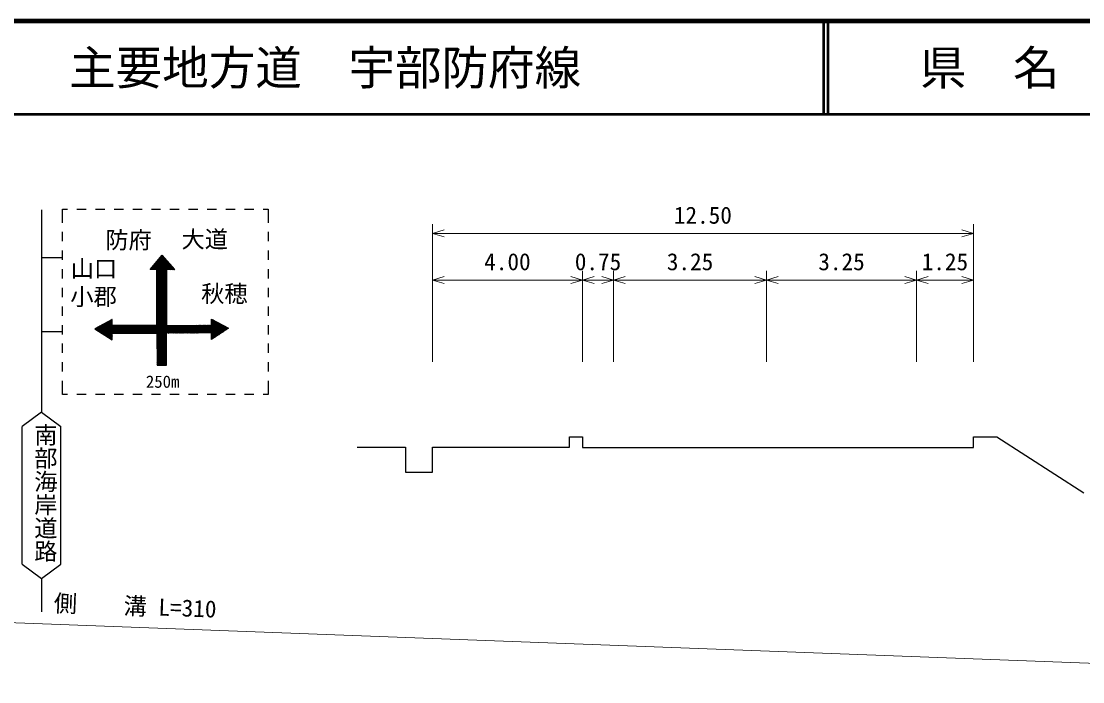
# Model space of a CAD drawing. Units: millimetres, scale not verified. Extents: x 40000 to 680000, y 20000 to 380000.
# Drawn here: x 211592 to 325617, y 309013 to 380000 of the extents above; entities that cross this region are included whole.
import ezdxf
from ezdxf.enums import TextEntityAlignment as Align

# ---------------------------------------------------------------- set-up
doc = ezdxf.new("R2010")
doc.units = ezdxf.units.MM
doc.header["$LTSCALE"] = 1000
for name, color, linetype, lineweight in [('M-BGD', 7, 'Continuous', 25), ('M-STR-HTXT', 7, 'Continuous', 13), ('M-STR-STRC', 7, 'Continuous', 25), ('M-TTL', 2, 'Continuous', 140), ('M-TTL-LINE', 7, 'Continuous', 50)]:
    doc.layers.add(name, color=color, linetype=linetype, lineweight=lineweight)
doc.layers.add('M-TTL-TXT', color=7, linetype='Continuous')
doc.styles.add('@ＭＳ ゴシック', font='')
doc.styles.add('ＭＳ ゴシック', font='')
doc.styles.get('@ＭＳ ゴシック').set_extended_font_data('@MS Gothic')
doc.styles.get('ＭＳ ゴシック').set_extended_font_data('MS Gothic')

msp = doc.modelspace()

# ---------------------------------------------------------------- linework, layer by layer
at = {"layer": 'M-BGD'}
msp.add_lwpolyline([(247691, 334238), (252885, 334238), (252885, 331535), (255763, 331535), (255763, 334238), (270468, 334238), (270468, 335326), (271872, 335326), (271872, 334203), (313863, 334203), (313863, 335343), (316390, 335343), (325725, 329307)], dxfattribs=at)
at = {"layer": 'M-STR-HTXT'}
for p, q in [((255763, 343396), (255763, 358189)), ((313863, 343396), (313863, 358189)), ((255763, 357189), (257013, 357564)), ((255763, 357189), (313863, 357189)), ((255763, 357189), (257013, 356814)), ((313863, 357189), (312613, 357564)), ((313863, 357189), (312613, 356814)), ((255763, 352189), (257013, 352564)), ((271872, 352189), (270622, 352564)), ((271872, 343396), (271872, 353189)), ((271872, 352189), (273122, 352564)), ((275223, 352189), (273973, 352564)), ((275223, 343396), (275223, 353189)), ((275223, 352189), (276473, 352564)), ((291648, 352189), (290398, 352564)), ((291648, 343396), (291648, 353189)), ((291648, 352189), (292898, 352564)), ((307756, 352189), (306506, 352564)), ((307756, 343396), (307756, 353189)), ((307756, 352189), (309006, 352564)), ((313863, 352189), (312613, 352564)), ((255763, 352189), (271872, 352189)), ((255763, 352189), (257013, 351814)), ((271872, 352189), (270622, 351814)), ((271872, 352189), (275223, 352189)), ((271872, 352189), (273122, 351814)), ((275223, 352189), (273973, 351814)), ((275223, 352189), (291648, 352189)), ((275223, 352189), (276473, 351814)), ((291648, 352189), (290398, 351814)), ((291648, 352189), (307756, 352189)), ((291648, 352189), (292898, 351814)), ((307756, 352189), (306506, 351814)), ((307756, 352189), (313863, 352189)), ((307756, 352189), (309006, 351814)), ((313863, 352189), (312613, 351814)), ((379277, 309013), (69217, 320705))]:
    msp.add_line(p, q, dxfattribs=at)
at = {"layer": 'M-STR-STRC'}
for p, q in [((213764, 359736), (213764, 337987)), ((216038, 359812), (216569, 359812)), ((216038, 358349), (216038, 359812)), ((217569, 359812), (218569, 359812)), ((219569, 359812), (220569, 359812)), ((221569, 359812), (222569, 359812)), ((223569, 359812), (224569, 359812)), ((225569, 359812), (226569, 359812)), ((227569, 359812), (228569, 359812)), ((229569, 359812), (230569, 359812)), ((231569, 359812), (232569, 359812)), ((233569, 359812), (234569, 359812)), ((235569, 359812), (236569, 359812)), ((237569, 359812), (238099, 359812)), ((238099, 359812), (238099, 358349)), ((216038, 356349), (216038, 357349)), ((238099, 357349), (238099, 356349)), ((213764, 354621), (216038, 354621)), ((216038, 354349), (216038, 355349)), ((225571, 353437), (226854, 354710)), ((225571, 353301), (226919, 354637)), ((226194, 354191), (226790, 354783)), ((227911, 353301), (226573, 354651)), ((228048, 353301), (226635, 354726)), ((227400, 354092), (226697, 354801)), ((238099, 355349), (238099, 354349)), ((225867, 353301), (225644, 353526)), ((226004, 353301), (225706, 353601)), ((225709, 353301), (226983, 354565)), ((226140, 353301), (225768, 353676)), ((227206, 352364), (225830, 353751)), ((225846, 353301), (227047, 354492)), ((227206, 352501), (225892, 353826)), ((227206, 352639), (225954, 353901)), ((225984, 353301), (227111, 354419)), ((227206, 352776), (226016, 353976)), ((227205, 352914), (226078, 354051)), ((226121, 353301), (227175, 354347)), ((227205, 353051), (226140, 354126)), ((226166, 353209), (227239, 354274)), ((226166, 353073), (227304, 354201)), ((226166, 352937), (227368, 354129)), ((226166, 352801), (227432, 354056)), ((226166, 352665), (227496, 353983)), ((226167, 352529), (227560, 353911)), ((226167, 352393), (227624, 353838)), ((227205, 353189), (226202, 354201)), ((227230, 353301), (226264, 354276)), ((227366, 353301), (226326, 354351)), ((227503, 353301), (226388, 354426)), ((227639, 353301), (226450, 354501)), ((227775, 353301), (226512, 354576)), ((227221, 353301), (227689, 353765)), ((227358, 353301), (227753, 353693)), ((227496, 353301), (227817, 353620)), ((227633, 353301), (227881, 353547)), ((216038, 352349), (216038, 353349)), ((225595, 353301), (225521, 353376)), ((225731, 353301), (225583, 353451)), ((227206, 352226), (226166, 353275)), ((227206, 352089), (226166, 353138)), ((227206, 351951), (226166, 353000)), ((227206, 351814), (226166, 352863)), ((227206, 351676), (226166, 352725)), ((227206, 351539), (226166, 352588)), ((226167, 352257), (227205, 353286)), ((226167, 352120), (227205, 353150)), ((226167, 351984), (227205, 353014)), ((226167, 351848), (227205, 352878)), ((226167, 351712), (227206, 352741)), ((227206, 351401), (226167, 352450)), ((226168, 351576), (227206, 352605)), ((226168, 351440), (227206, 352469)), ((227770, 353301), (227945, 353475)), ((227908, 353301), (228009, 353402)), ((228045, 353301), (228074, 353329)), ((238099, 353349), (238099, 352349)), ((216038, 350349), (216038, 351349)), ((227206, 351264), (226167, 352312)), ((227207, 351126), (226167, 352175)), ((227207, 350989), (226167, 352037)), ((227207, 350851), (226167, 351900)), ((227207, 350714), (226167, 351762)), ((226168, 351304), (227206, 352333)), ((226168, 351168), (227206, 352197)), ((226168, 351031), (227206, 352060)), ((226168, 350895), (227206, 351924)), ((226168, 350759), (227206, 351788)), ((227207, 350576), (226168, 351624)), ((227207, 350439), (226168, 351487)), ((227207, 350301), (226168, 351349)), ((227207, 350164), (226168, 351212)), ((226169, 350623), (227206, 351652)), ((226169, 350487), (227206, 351516)), ((226169, 350351), (227206, 351380)), ((226169, 350215), (227206, 351243)), ((238099, 351349), (238099, 350349)), ((227207, 350026), (226168, 351074)), ((227207, 349889), (226168, 350937)), ((227207, 349751), (226168, 350799)), ((226169, 350079), (227207, 351107)), ((226169, 349942), (227207, 350971)), ((226169, 349806), (227207, 350835)), ((227207, 349614), (226169, 350661)), ((227208, 349476), (226169, 350524)), ((227208, 349339), (226169, 350386)), ((227208, 349201), (226169, 350249)), ((227208, 349064), (226169, 350111)), ((226170, 349670), (227207, 350699)), ((226170, 349534), (227207, 350562)), ((226170, 349398), (227207, 350426)), ((226170, 349262), (227207, 350290)), ((226170, 349126), (227207, 350154)), ((216038, 348349), (216038, 349349)), ((227208, 348926), (226169, 349974)), ((227208, 348789), (226169, 349836)), ((226170, 348990), (227207, 350018)), ((227208, 348651), (226170, 349698)), ((227208, 348514), (226170, 349561)), ((227208, 348376), (226170, 349423)), ((227208, 348239), (226170, 349286)), ((227208, 348101), (226170, 349148)), ((227208, 347964), (226170, 349010)), ((226171, 348853), (227207, 349881)), ((226171, 348717), (227207, 349745)), ((226171, 348581), (227207, 349609)), ((226171, 348445), (227208, 349473)), ((226171, 348309), (227208, 349337)), ((226171, 348173), (227208, 349200)), ((226171, 348037), (227208, 349064)), ((226172, 347901), (227208, 348928)), ((238099, 349349), (238099, 348349)), ((221178, 347861), (220030, 346624)), ((221349, 347924), (220101, 346578)), ((221350, 347803), (220172, 346533)), ((221353, 347473), (221024, 347778)), ((221352, 347587), (221101, 347820)), ((221351, 347701), (221178, 347861)), ((221350, 347815), (221255, 347903)), ((221349, 347928), (221332, 347944)), ((227209, 347826), (226171, 348873)), ((227209, 347688), (226171, 348735)), ((227209, 347551), (226171, 348598)), ((227209, 347413), (226171, 348460)), ((227209, 347276), (226171, 348323)), ((227209, 347138), (226171, 348185)), ((227209, 347001), (226171, 348047)), ((226172, 347764), (227208, 348792)), ((226172, 347628), (227208, 348656)), ((226172, 347492), (227208, 348520)), ((226172, 347356), (227208, 348383)), ((226172, 347220), (227208, 348247)), ((226172, 347084), (227208, 348111)), ((227209, 346863), (226172, 347910)), ((226173, 346948), (227208, 347975)), ((226173, 346812), (227208, 347839)), ((232022, 347505), (232349, 347812)), ((232023, 347846), (232118, 347935)), ((232023, 347732), (232195, 347894)), ((232023, 347618), (232272, 347853)), ((232023, 347835), (233210, 346573)), ((232024, 347960), (232040, 347976)), ((232024, 347956), (233281, 346619)), ((232195, 347894), (233351, 346664)), ((213764, 346650), (216038, 346650)), ((216038, 346349), (216038, 347349)), ((219595, 347007), (219534, 346942)), ((219789, 346779), (219562, 346989)), ((219821, 347129), (219605, 346896)), ((220183, 346526), (219639, 347031)), ((220047, 347251), (219676, 346851)), ((220577, 346273), (219716, 347072)), ((220273, 347373), (219747, 346805)), ((220971, 346020), (219793, 347114)), ((220499, 347495), (219818, 346760)), ((221354, 345778), (219870, 347155)), ((220726, 347617), (219888, 346715)), ((221355, 345890), (219947, 347197)), ((220952, 347739), (219959, 346669)), ((221355, 346003), (220024, 347238)), ((221356, 346115), (220101, 347280)), ((221356, 346228), (220177, 347321)), ((221351, 347683), (220243, 346488)), ((221357, 346340), (220254, 347363)), ((221352, 347562), (220313, 346442)), ((221357, 346453), (220331, 347404)), ((221353, 347442), (220384, 346397)), ((221458, 346473), (220408, 347446)), ((221355, 347321), (220455, 346351)), ((221579, 346473), (220485, 347487)), ((221445, 347296), (220526, 346306)), ((221701, 346472), (220562, 347529)), ((221558, 347297), (220597, 346261)), ((221823, 346472), (220639, 347570)), ((221671, 347297), (220667, 346215)), ((221945, 346472), (220716, 347612)), ((221784, 347297), (220738, 346170)), ((222067, 346472), (220793, 347654)), ((221896, 347297), (220809, 346124)), ((222188, 346472), (220870, 347695)), ((222009, 347297), (220880, 346079)), ((221354, 347359), (220947, 347737)), ((222122, 347297), (221358, 346473)), ((222310, 346472), (221422, 347296)), ((222235, 347297), (221471, 346473)), ((222432, 346472), (221543, 347297)), ((222348, 347297), (221584, 346473)), ((222554, 346472), (221665, 347297)), ((222461, 347297), (221697, 346472)), ((222676, 346472), (221787, 347297)), ((222574, 347297), (221809, 346472)), ((222797, 346472), (221908, 347297)), ((222687, 347297), (221922, 346472)), ((222919, 346472), (222030, 347297)), ((222800, 347297), (222035, 346472)), ((222913, 347297), (222148, 346472)), ((223041, 346472), (222152, 347297)), ((223026, 347297), (222261, 346472)), ((223163, 346472), (222273, 347297)), ((223139, 347297), (222374, 346472)), ((223285, 346472), (222395, 347297)), ((223252, 347297), (222487, 346472)), ((223406, 346472), (222517, 347297)), ((223365, 347297), (222600, 346472)), ((223528, 346472), (222638, 347297)), ((223478, 347297), (222712, 346472)), ((223650, 346472), (222760, 347297)), ((223591, 347298), (222825, 346472)), ((223772, 346472), (222882, 347297)), ((223704, 347298), (222938, 346472)), ((223893, 346471), (223003, 347297)), ((223817, 347298), (223051, 346472)), ((224015, 346471), (223125, 347297)), ((223930, 347298), (223164, 346472)), ((224137, 346471), (223247, 347297)), ((224043, 347298), (223277, 346472)), ((224259, 346471), (223368, 347297)), ((224156, 347298), (223390, 346472)), ((224381, 346471), (223490, 347297)), ((224269, 347298), (223503, 346472)), ((224502, 346471), (223612, 347298)), ((224382, 347298), (223616, 346472)), ((224495, 347298), (223728, 346472)), ((224624, 346471), (223733, 347298)), ((224608, 347298), (223841, 346472)), ((224746, 346471), (223855, 347298)), ((224721, 347298), (223954, 346471)), ((224868, 346471), (223977, 347298)), ((224834, 347298), (224067, 346471)), ((224990, 346471), (224098, 347298)), ((224947, 347298), (224180, 346471)), ((225111, 346471), (224220, 347298)), ((225060, 347298), (224293, 346471)), ((225233, 346471), (224342, 347298)), ((225173, 347298), (224406, 346471)), ((225355, 346471), (224463, 347298)), ((225286, 347298), (224519, 346471)), ((225477, 346471), (224585, 347298)), ((225399, 347298), (224631, 346471)), ((225599, 346471), (224707, 347298)), ((225512, 347298), (224744, 346471)), ((225720, 346471), (224828, 347298)), ((225625, 347299), (224857, 346471)), ((225842, 346471), (224950, 347298)), ((225738, 347299), (224970, 346471)), ((225964, 346471), (225072, 347298)), ((225851, 347299), (225083, 346471)), ((226086, 346471), (225193, 347298)), ((225964, 347299), (225196, 346471)), ((226077, 347299), (225309, 346471)), ((226173, 346502), (225315, 347298)), ((226170, 347278), (225422, 346471)), ((226173, 346616), (225437, 347298)), ((226171, 347157), (225535, 346471)), ((226172, 346729), (225558, 347299)), ((226171, 347035), (225647, 346471)), ((226172, 346842), (225680, 347299)), ((226172, 346914), (225760, 346471)), ((226171, 346956), (225802, 347299)), ((226172, 346793), (225873, 346471)), ((226171, 347069), (225923, 347299)), ((226172, 346671), (225986, 346471)), ((226171, 347182), (226045, 347299)), ((226170, 347295), (226167, 347299)), ((227209, 346726), (226172, 347772)), ((227209, 346588), (226172, 347635)), ((227191, 346470), (226172, 347497)), ((227054, 346470), (226172, 347360)), ((226918, 346470), (226172, 347222)), ((226782, 346470), (226172, 347084)), ((226173, 346675), (227209, 347702)), ((226173, 346539), (227209, 347566)), ((226645, 346470), (226173, 346947)), ((226509, 346470), (226173, 346809)), ((226372, 346470), (226173, 346672)), ((226241, 346470), (227209, 347430)), ((226378, 346470), (227209, 347294)), ((226516, 346470), (227209, 347158)), ((226653, 346470), (227209, 347021)), ((226790, 346470), (227209, 346885)), ((226928, 346470), (227209, 346749)), ((227207, 347068), (227454, 347300)), ((227207, 347181), (227332, 347299)), ((227207, 347295), (227210, 347298)), ((227207, 347277), (227961, 346475)), ((227207, 347156), (227848, 346474)), ((227207, 347035), (227735, 346474)), ((227208, 346728), (227819, 347302)), ((227208, 346842), (227697, 347301)), ((227208, 346955), (227575, 347300)), ((227208, 346913), (227622, 346473)), ((227208, 346792), (227509, 346472)), ((227209, 346615), (227940, 347303)), ((227209, 346502), (228062, 347303)), ((227209, 346671), (227396, 346471)), ((227297, 346470), (228184, 347304)), ((227300, 347299), (228074, 346476)), ((227413, 347299), (228187, 346477)), ((227419, 346471), (228305, 347305)), ((227526, 347300), (228299, 346478)), ((227540, 346472), (228427, 347306)), ((227639, 347301), (228412, 346478)), ((227662, 346473), (228549, 347306)), ((227752, 347301), (228525, 346479)), ((227784, 346474), (228670, 347307)), ((227865, 347302), (228638, 346480)), ((227906, 346475), (228792, 347308)), ((227978, 347303), (228751, 346481)), ((228027, 346476), (228914, 347309)), ((228091, 347304), (228864, 346482)), ((228149, 346476), (229035, 347309)), ((228204, 347304), (228977, 346482)), ((228271, 346477), (229157, 347310)), ((228317, 347305), (229090, 346483)), ((228393, 346478), (229279, 347311)), ((228430, 347306), (229202, 346484)), ((228515, 346479), (229400, 347312)), ((228543, 347306), (229315, 346485)), ((228636, 346480), (229522, 347313)), ((228656, 347307), (229428, 346486)), ((228758, 346481), (229644, 347313)), ((228769, 347308), (229541, 346486)), ((228880, 346482), (229765, 347314)), ((228882, 347309), (229654, 346487)), ((228995, 347309), (229767, 346488)), ((229002, 346483), (229887, 347315)), ((229108, 347310), (229880, 346489)), ((229124, 346483), (230009, 347316)), ((229221, 347311), (229993, 346490)), ((229245, 346484), (230130, 347316)), ((229334, 347311), (230105, 346491)), ((229367, 346485), (230252, 347317)), ((229447, 347312), (230218, 346491)), ((229489, 346486), (230374, 347318)), ((229560, 347313), (230331, 346492)), ((229611, 346487), (230495, 347319)), ((229673, 347313), (230444, 346493)), ((229732, 346488), (230617, 347319)), ((229786, 347314), (230557, 346494)), ((229854, 346489), (230739, 347320)), ((229899, 347315), (230670, 346495)), ((229976, 346490), (230860, 347321)), ((230012, 347316), (230783, 346495)), ((230098, 346490), (230982, 347322)), ((230125, 347316), (230896, 346496)), ((230220, 346491), (231104, 347322)), ((230238, 347317), (231009, 346497)), ((230341, 346492), (231225, 347323)), ((230350, 347318), (231121, 346498)), ((230463, 346493), (231347, 347324)), ((230463, 347318), (231234, 346499)), ((230576, 347319), (231347, 346499)), ((230585, 346494), (231469, 347325)), ((230689, 347320), (231460, 346500)), ((230707, 346495), (231590, 347325)), ((230802, 347321), (231573, 346501)), ((230829, 346496), (231712, 347326)), ((230915, 347321), (231686, 346502)), ((230950, 346497), (231834, 347327)), ((231028, 347322), (231799, 346503)), ((231072, 346497), (231955, 347328)), ((231141, 347323), (231912, 346503)), ((231194, 346498), (232504, 347730)), ((231254, 347323), (232024, 346504)), ((231316, 346499), (232581, 347689)), ((231367, 347324), (232505, 346114)), ((231438, 346500), (232658, 347648)), ((231480, 347325), (232576, 346160)), ((231559, 346501), (232736, 347607)), ((231593, 347325), (232646, 346206)), ((231681, 346502), (232813, 347566)), ((231706, 347326), (232717, 346252)), ((231803, 346503), (232890, 347525)), ((231819, 347327), (232787, 346297)), ((231925, 346504), (232967, 347484)), ((231932, 347328), (232858, 346343)), ((232022, 347391), (232427, 347771)), ((232022, 347473), (232999, 346435)), ((232022, 347353), (232928, 346389)), ((232023, 347715), (233140, 346527)), ((232023, 347594), (233069, 346481)), ((232025, 346485), (233045, 347443)), ((232027, 346372), (233122, 347402)), ((232028, 346260), (233199, 347361)), ((232029, 346147), (233276, 347320)), ((232030, 346035), (233354, 347279)), ((232032, 345922), (233431, 347238)), ((232033, 345810), (233508, 347197)), ((232414, 346055), (233585, 347156)), ((232422, 347773), (233422, 346710)), ((232649, 347653), (233492, 346756)), ((232807, 346310), (233663, 347115)), ((232876, 347533), (233563, 346802)), ((233103, 347412), (233633, 346848)), ((233199, 346565), (233740, 347074)), ((233330, 347292), (233704, 346894)), ((233557, 347171), (233774, 346940)), ((233592, 346821), (233817, 347033)), ((233784, 347051), (233845, 346986)), ((238099, 347349), (238099, 346349)), ((221357, 346472), (220951, 346034)), ((221357, 346350), (221021, 345988)), ((221356, 346227), (221092, 345943)), ((221356, 346105), (221163, 345897)), ((221355, 345983), (221234, 345852)), ((221355, 345860), (221305, 345807)), ((226173, 346550), (226099, 346471)), ((226236, 346470), (226173, 346534)), ((226173, 346413), (226230, 346470)), ((227210, 345409), (226173, 346446)), ((226174, 346273), (226371, 346470)), ((227210, 345268), (226174, 346304)), ((226175, 346132), (226513, 346470)), ((227210, 345126), (226175, 346161)), ((226176, 345992), (226654, 346470)), ((227210, 344985), (226176, 346019)), ((226177, 345851), (226796, 346470)), ((227210, 344843), (226177, 345877)), ((226178, 345711), (226937, 346470)), ((227211, 344702), (226178, 345734)), ((226179, 345570), (227079, 346470)), ((227211, 344560), (226179, 345592)), ((226180, 345430), (227209, 346459)), ((226181, 345289), (227209, 346318)), ((226182, 345149), (227210, 346176)), ((226183, 345009), (227210, 346035)), ((226184, 344868), (227210, 345894)), ((226185, 344728), (227210, 345753)), ((226186, 344587), (227210, 345611)), ((227210, 345551), (226291, 346470)), ((227210, 345692), (226433, 346470)), ((227210, 345834), (226574, 346470)), ((227210, 345976), (226716, 346470)), ((227210, 346117), (226857, 346470)), ((227209, 346259), (226998, 346470)), ((227065, 346470), (227209, 346613)), ((227209, 346400), (227140, 346470)), ((227202, 346470), (227209, 346477)), ((227209, 346549), (227283, 346470)), ((232025, 346504), (232435, 346068)), ((232026, 346381), (232364, 346022)), ((232028, 346259), (232294, 345976)), ((232029, 346137), (232223, 345930)), ((232030, 346014), (232153, 345885)), ((232032, 345892), (232082, 345839)), ((216038, 344349), (216038, 345349)), ((227211, 344419), (226180, 345449)), ((227211, 344277), (226181, 345307)), ((227211, 344136), (226182, 345165)), ((227211, 343994), (226183, 345022)), ((227211, 343853), (226184, 344880)), ((227211, 343711), (226185, 344737)), ((227211, 343569), (226186, 344595)), ((226187, 344447), (227210, 345470)), ((227212, 343428), (226187, 344453)), ((226188, 344306), (227210, 345329)), ((226189, 344166), (227210, 345187)), ((226190, 344025), (227210, 345046)), ((226191, 343885), (227210, 344905)), ((226192, 343744), (227211, 344763)), ((226192, 343604), (227211, 344622)), ((226193, 343463), (227211, 344481)), ((238099, 345349), (238099, 344349)), ((216038, 342349), (216038, 343349)), ((227212, 343286), (226188, 344310)), ((227212, 343145), (226189, 344168)), ((227165, 343050), (226190, 344026)), ((227024, 343050), (226191, 343883)), ((226883, 343050), (226192, 343741)), ((226741, 343050), (226193, 343598)), ((226600, 343050), (226193, 343456)), ((226194, 343323), (227211, 344339)), ((226458, 343050), (226194, 343314)), ((226195, 343182), (227211, 344198)), ((226204, 343050), (227211, 344057)), ((226346, 343050), (227211, 343915)), ((226487, 343050), (227211, 343774)), ((226628, 343050), (227211, 343633)), ((226770, 343050), (227211, 343491)), ((226911, 343050), (227212, 343350)), ((238099, 343349), (238099, 342349)), ((226317, 343050), (226195, 343171)), ((227053, 343050), (227212, 343209)), ((227194, 343050), (227212, 343067)), ((216038, 339886), (216038, 341349)), ((238099, 341349), (238099, 339886)), ((216569, 339886), (216038, 339886)), ((218569, 339886), (217569, 339886)), ((220569, 339886), (219569, 339886)), ((222569, 339886), (221569, 339886)), ((224569, 339886), (223569, 339886)), ((226569, 339886), (225569, 339886)), ((228569, 339886), (227569, 339886)), ((230569, 339886), (229569, 339886)), ((232569, 339886), (231569, 339886)), ((234569, 339886), (233569, 339886)), ((236569, 339886), (235569, 339886)), ((238099, 339886), (237569, 339886)), ((213764, 337987), (211694, 336449)), ((213764, 337987), (215835, 336449)), ((211694, 321639), (211694, 336449)), ((215835, 321639), (215835, 336449)), ((213764, 320101), (213764, 316513))]:
    msp.add_line(p, q, dxfattribs=at)
for points in [[(226166, 353301), (225459, 353301), (226735, 354846), (228098, 353301), (227205, 353301), (227209, 346470), (226173, 346470)], [(221355, 347296), (221349, 347953), (219507, 346959), (221354, 345775), (221357, 346473), (226173, 346470), (226170, 347299)], [(232022, 347328), (232024, 347985), (233872, 347004), (232033, 345807), (232025, 346504), (227209, 346470), (227207, 347298)], [(227209, 346470), (226307, 346470), (226173, 346470), (226196, 343050), (226207, 343050), (227212, 343050)]]:
    msp.add_lwpolyline(points, close=True, dxfattribs=at)
msp.add_lwpolyline([(211694, 321639), (213764, 320101), (215835, 321639)], dxfattribs=at)
at = {"layer": 'M-TTL'}
msp.add_line((680000, 380000), (40000, 380000), dxfattribs=at)
at = {"layer": 'M-TTL-LINE'}
for p, q in [((297750, 380000), (297750, 370000)), ((298250, 380000), (298250, 370000)), ((40000, 370000), (680000, 370000))]:
    msp.add_line(p, q, dxfattribs=at)

# ---------------------------------------------------------------- texts
at = {"layer": 'M-STR-HTXT', "style": 'ＭＳ ゴシック'}
for s, p in [('12.50', (284813, 357689)), ('4.00', (263817, 352689)), ('0.75', (273547, 352689)), ('3.25', (283435, 352689)), ('3.25', (299702, 352689)), ('1.25', (310809, 352689))]:
    msp.add_text(s, height=1833, dxfattribs=at).set_placement(p, align=Align.BOTTOM_CENTER)
msp.add_text('側\u3000\u3000溝 L=310', height=1833, rotation=357.841, dxfattribs=at).set_placement((223776, 315681), align=Align.BOTTOM_CENTER)
at = {"layer": 'M-STR-STRC', "style": 'ＭＳ ゴシック'}
for s, height, p in [('防府', 1833, (223125, 355026)), ('大道', 1833, (231303, 355109)), ('山口', 1833, (219398, 351945)), ('小郡', 1833, (219362, 348927)), ('秋穂', 1833, (233417, 349252)), ('250m', 1320, (226781, 340212))]:
    msp.add_text(s, height=height, dxfattribs=at).set_placement(p, align=Align.BOTTOM_CENTER)
at = {"layer": 'M-STR-STRC', "style": '@ＭＳ ゴシック'}
msp.add_text('南部海岸道路', height=1833, rotation=270, dxfattribs=at).set_placement((212739, 329300), align=Align.BOTTOM_CENTER)
at = {"layer": 'M-TTL-TXT', "style": 'ＭＳ ゴシック'}
msp.add_text('主要地方道\u3000宇部防府線', height=3666, dxfattribs=at).set_placement((216734, 375000), align=Align.MIDDLE_LEFT)
msp.add_text('県\u3000名', height=3666, dxfattribs=at).set_placement((315625, 375000), align=Align.MIDDLE_CENTER)

doc.saveas('drawing.dxf')
